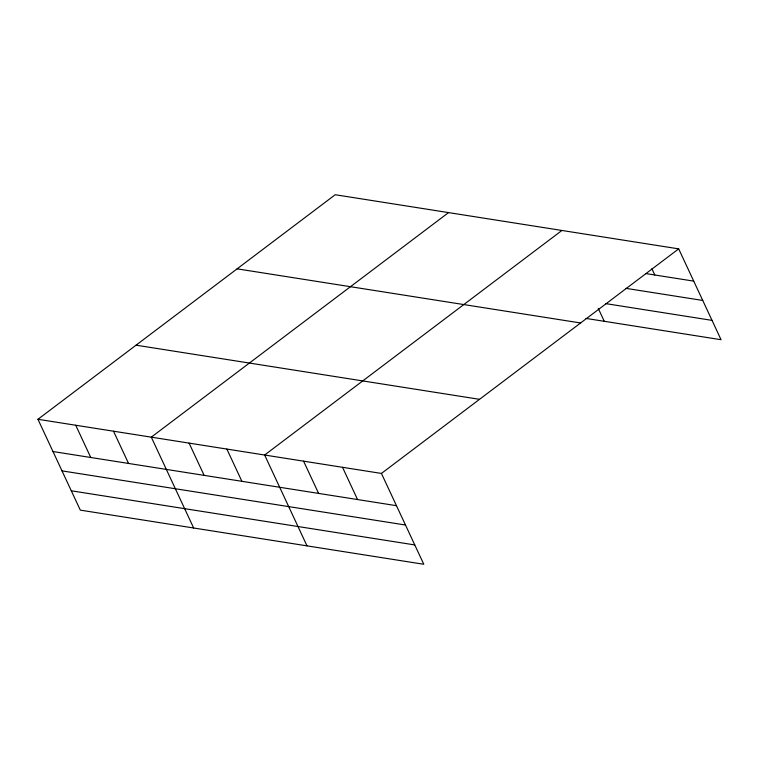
<?xml version="1.0" encoding="UTF-8"?>
<svg xmlns="http://www.w3.org/2000/svg" width="759" height="759" viewBox="0 0 759 759"><rect width="100%" height="100%" fill="white"/><g stroke="black" fill="none" stroke-linecap="round" stroke-linejoin="round"><path stroke-width="1.14" d="M37.95 419.291L381.435 473.436L423.788 564.269L80.312 510.133L37.95 419.291L335.212 194.731L678.688 248.867L721.05 339.709L585.948 318.41M448.56 212.596L151.297 437.156L193.659 527.998M561.907 230.461L264.644 455.021L307.006 545.863M381.435 473.436L678.688 248.867M645.643 273.544L693.726 281.124M626.033 288.363L702.749 300.45M605.559 303.591L712.037 320.374M237.112 268.838L580.597 322.973M136.041 345.184L479.527 399.329M52.988 451.539L396.473 505.684M62.001 470.874L405.486 525.019M71.289 490.798L414.775 544.934M651.896 268.743L654.799 274.986M598.253 308.41L604.268 321.304M342.508 467.297L357.546 499.545M303.581 461.159L318.619 493.407M226.865 449.072L241.903 481.32M189.086 443.114L204.124 475.362M113.518 431.207L128.556 463.455M75.729 425.249L90.767 457.497"/></g></svg>
